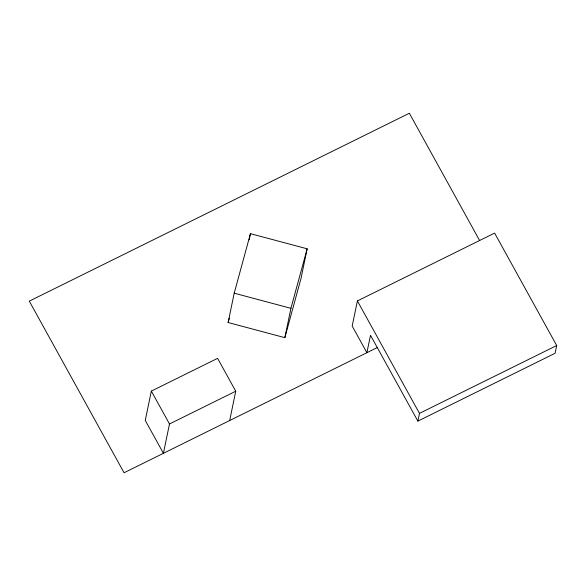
<?xml version="1.0" encoding="UTF-8"?>
<svg xmlns="http://www.w3.org/2000/svg" width="586" height="586" viewBox="0 0 586 586"><rect width="100%" height="100%" fill="white"/><g stroke="black" fill="none" stroke-linecap="round" stroke-linejoin="round"><path stroke-width="0.88" d="M151.334 391.096L145.262 420.426L163.413 453.3L169.486 423.971L151.334 391.096L217.596 358.339L235.748 391.214L229.675 420.543M228.13 322.52L234.202 293.183L250.442 233.668L307.159 248.808L301.087 278.138L284.847 337.661L228.13 322.52L229.324 318.139M249.153 239.886L250.442 233.668M284.847 337.661L290.92 308.324L307.159 248.808M357.394 300.926L352.186 326.065L366.895 352.706L370.499 335.295L417.877 421.107L555.096 353.27L556.7 345.535L494.613 233.089L357.394 300.926L419.481 413.372L417.877 421.107M169.486 423.971L235.748 391.214M377.509 347.454L124.064 472.755L29.3 301.131L409.35 113.245L479.67 240.604M419.481 413.372L556.7 345.535M234.202 293.183L290.92 308.324"/></g></svg>
